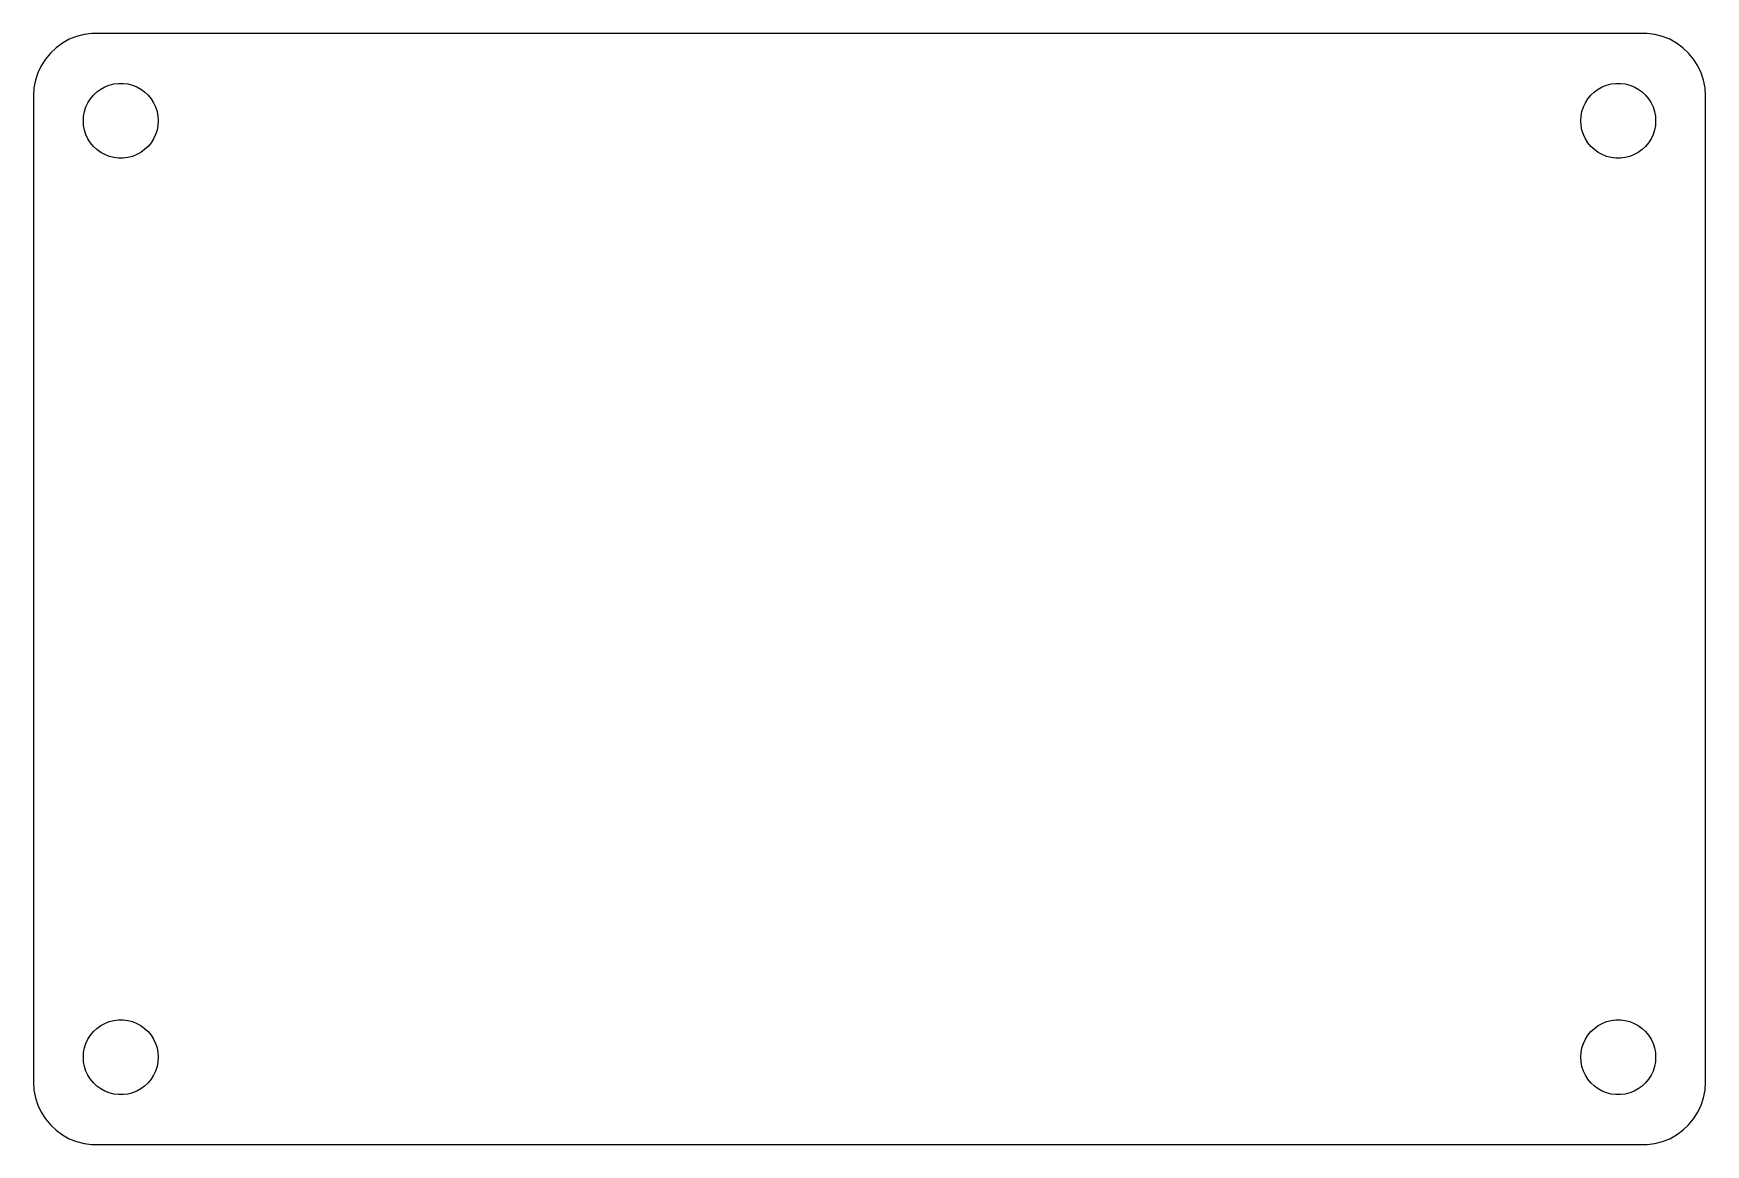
# Model space of a CAD drawing. Header units: metres. Extents: x -67 to 67, y -44 to 44.
import ezdxf

# ---------------------------------------------------------------- set-up
doc = ezdxf.new("R2010")
doc.units = ezdxf.units.M

msp = doc.modelspace()

# ---------------------------------------------------------------- linework, layer by layer
for p, q in [((-63.5451, 44.2553), (-64.1289, 44.0241)), ((-62.9369, 44.4114), (-63.5451, 44.2553)), ((-62.3139, 44.4901), (-62.9369, 44.4114)), ((62.3139, 44.4901), (-62.3139, 44.4901)), ((62.9369, 44.4114), (62.3139, 44.4901)), ((63.5451, 44.2553), (62.9369, 44.4114)), ((64.1289, 44.0241), (63.5451, 44.2553)), ((-65.6448, 42.9227), (-66.0451, 42.4389)), ((-65.1871, 43.3526), (-65.6448, 42.9227)), ((-64.6791, 43.7216), (-65.1871, 43.3526)), ((-64.1289, 44.0241), (-64.6791, 43.7216)), ((64.6791, 43.7216), (64.1289, 44.0241)), ((65.1871, 43.3526), (64.6791, 43.7216)), ((65.6448, 42.9227), (65.1871, 43.3526)), ((66.0451, 42.4389), (65.6448, 42.9227)), ((-66.3815, 41.9088), (-66.6489, 41.3406)), ((-66.0451, 42.4389), (-66.3815, 41.9088)), ((66.3815, 41.9088), (66.0451, 42.4389)), ((66.6489, 41.3406), (66.3815, 41.9088)), ((-66.8429, 40.7434), (-66.9606, 40.1267)), ((-66.6489, 41.3406), (-66.8429, 40.7434)), ((-61.6075, 40.033), (-61.2773, 40.2145)), ((-61.2773, 40.2145), (-60.927, 40.3532)), ((-60.927, 40.3532), (-60.5621, 40.4469)), ((-60.5621, 40.4469), (-60.1884, 40.4941)), ((-60.1884, 40.4941), (-59.8116, 40.4941)), ((-59.8116, 40.4941), (-59.4379, 40.4469)), ((-59.4379, 40.4469), (-59.0729, 40.3532)), ((-59.0729, 40.3532), (-58.7227, 40.2145)), ((-58.7227, 40.2145), (-58.3925, 40.033)), ((58.3925, 40.033), (58.7227, 40.2145)), ((58.7227, 40.2145), (59.0729, 40.3532)), ((59.0729, 40.3532), (59.4379, 40.4469)), ((59.4379, 40.4469), (59.8116, 40.4941)), ((59.8116, 40.4941), (60.1884, 40.4941)), ((60.1884, 40.4941), (60.5621, 40.4469)), ((60.5621, 40.4469), (60.927, 40.3532)), ((60.927, 40.3532), (61.2773, 40.2145)), ((61.2773, 40.2145), (61.6075, 40.033)), ((66.8429, 40.7434), (66.6489, 41.3406)), ((66.9606, 40.1267), (66.8429, 40.7434)), ((-66.9606, 40.1267), (-67, 39.5)), ((-67, 39.5), (-67, -39.5)), ((-62.7893, 38.6044), (-62.6289, 38.9453)), ((-62.6289, 38.9453), (-62.427, 39.2634)), ((-62.427, 39.2634), (-62.1869, 39.5536)), ((-62.1869, 39.5536), (-61.9123, 39.8115)), ((-61.9123, 39.8115), (-61.6075, 40.033)), ((-58.3925, 40.033), (-58.0877, 39.8115)), ((-58.0877, 39.8115), (-57.8131, 39.5536)), ((-57.8131, 39.5536), (-57.5729, 39.2634)), ((-57.5729, 39.2634), (-57.3711, 38.9453)), ((-57.3711, 38.9453), (-57.2107, 38.6044)), ((57.2107, 38.6044), (57.3711, 38.9453)), ((57.3711, 38.9453), (57.5729, 39.2634)), ((57.5729, 39.2634), (57.8131, 39.5536)), ((57.8131, 39.5536), (58.0877, 39.8115)), ((58.0877, 39.8115), (58.3925, 40.033)), ((61.6075, 40.033), (61.9123, 39.8115)), ((61.9123, 39.8115), (62.1869, 39.5536)), ((62.1869, 39.5536), (62.427, 39.2634)), ((62.427, 39.2634), (62.6289, 38.9453)), ((62.6289, 38.9453), (62.7893, 38.6044)), ((67, 39.5), (66.9606, 40.1267)), ((67, -39.5), (67, 39.5)), ((-63, 37.5), (-62.9763, 37.876)), ((-62.9763, 37.876), (-62.9057, 38.2461)), ((-62.9057, 38.2461), (-62.7893, 38.6044)), ((-57.2107, 38.6044), (-57.0942, 38.2461)), ((-57.0942, 38.2461), (-57.0237, 37.876)), ((-57.0237, 37.876), (-57, 37.5)), ((57, 37.5), (57.0237, 37.876)), ((57.0237, 37.876), (57.0942, 38.2461)), ((57.0942, 38.2461), (57.2107, 38.6044)), ((62.7893, 38.6044), (62.9057, 38.2461)), ((62.9057, 38.2461), (62.9763, 37.876)), ((62.9763, 37.876), (63, 37.5)), ((-62.9763, 37.124), (-63, 37.5)), ((-62.9057, 36.7539), (-62.9763, 37.124)), ((-62.7893, 36.3956), (-62.9057, 36.7539)), ((-62.6289, 36.0547), (-62.7893, 36.3956)), ((-57.2107, 36.3956), (-57.3711, 36.0547)), ((-57.0942, 36.7539), (-57.2107, 36.3956)), ((-57.0237, 37.124), (-57.0942, 36.7539)), ((-57, 37.5), (-57.0237, 37.124)), ((57.0237, 37.124), (57, 37.5)), ((57.0942, 36.7539), (57.0237, 37.124)), ((57.2107, 36.3956), (57.0942, 36.7539)), ((57.3711, 36.0547), (57.2107, 36.3956)), ((62.7893, 36.3956), (62.6289, 36.0547)), ((62.9057, 36.7539), (62.7893, 36.3956)), ((62.9763, 37.124), (62.9057, 36.7539)), ((63, 37.5), (62.9763, 37.124)), ((-62.427, 35.7366), (-62.6289, 36.0547)), ((-62.1869, 35.4464), (-62.427, 35.7366)), ((-61.9123, 35.1885), (-62.1869, 35.4464)), ((-61.6075, 34.967), (-61.9123, 35.1885)), ((-61.2773, 34.7855), (-61.6075, 34.967)), ((-58.3925, 34.967), (-58.7227, 34.7855)), ((-58.0877, 35.1885), (-58.3925, 34.967)), ((-57.8131, 35.4464), (-58.0877, 35.1885)), ((-57.5729, 35.7366), (-57.8131, 35.4464)), ((-57.3711, 36.0547), (-57.5729, 35.7366)), ((57.5729, 35.7366), (57.3711, 36.0547)), ((57.8131, 35.4464), (57.5729, 35.7366)), ((58.0877, 35.1885), (57.8131, 35.4464)), ((58.3925, 34.967), (58.0877, 35.1885)), ((58.7227, 34.7855), (58.3925, 34.967)), ((61.6075, 34.967), (61.2773, 34.7855)), ((61.9123, 35.1885), (61.6075, 34.967)), ((62.1869, 35.4464), (61.9123, 35.1885)), ((62.427, 35.7366), (62.1869, 35.4464)), ((62.6289, 36.0547), (62.427, 35.7366)), ((-60.927, 34.6468), (-61.2773, 34.7855)), ((-60.5621, 34.5531), (-60.927, 34.6468)), ((-60.1884, 34.5059), (-60.5621, 34.5531)), ((-59.8116, 34.5059), (-60.1884, 34.5059)), ((-59.4379, 34.5531), (-59.8116, 34.5059)), ((-59.0729, 34.6468), (-59.4379, 34.5531)), ((-58.7227, 34.7855), (-59.0729, 34.6468)), ((59.0729, 34.6468), (58.7227, 34.7855)), ((59.4379, 34.5531), (59.0729, 34.6468)), ((59.8116, 34.5059), (59.4379, 34.5531)), ((60.1884, 34.5059), (59.8116, 34.5059)), ((60.5621, 34.5531), (60.1884, 34.5059)), ((60.927, 34.6468), (60.5621, 34.5531)), ((61.2773, 34.7855), (60.927, 34.6468)), ((-61.6075, -34.967), (-61.2773, -34.7855)), ((-61.2773, -34.7855), (-60.927, -34.6468)), ((-60.927, -34.6468), (-60.5621, -34.5531)), ((-60.5621, -34.5531), (-60.1884, -34.5059)), ((-60.1884, -34.5059), (-59.8116, -34.5059)), ((-59.8116, -34.5059), (-59.4379, -34.5531)), ((-59.4379, -34.5531), (-59.0729, -34.6468)), ((-59.0729, -34.6468), (-58.7227, -34.7855)), ((-58.7227, -34.7855), (-58.3925, -34.967)), ((58.3925, -34.967), (58.7227, -34.7855)), ((58.7227, -34.7855), (59.0729, -34.6468)), ((59.0729, -34.6468), (59.4379, -34.5531)), ((59.4379, -34.5531), (59.8116, -34.5059)), ((59.8116, -34.5059), (60.1884, -34.5059)), ((60.1884, -34.5059), (60.5621, -34.5531)), ((60.5621, -34.5531), (60.927, -34.6468)), ((60.927, -34.6468), (61.2773, -34.7855)), ((61.2773, -34.7855), (61.6075, -34.967)), ((-62.7893, -36.3956), (-62.6289, -36.0547)), ((-62.6289, -36.0547), (-62.427, -35.7366)), ((-62.427, -35.7366), (-62.1869, -35.4464)), ((-62.1869, -35.4464), (-61.9123, -35.1885)), ((-61.9123, -35.1885), (-61.6075, -34.967)), ((-58.3925, -34.967), (-58.0877, -35.1885)), ((-58.0877, -35.1885), (-57.8131, -35.4464)), ((-57.8131, -35.4464), (-57.5729, -35.7366)), ((-57.5729, -35.7366), (-57.3711, -36.0547)), ((-57.3711, -36.0547), (-57.2107, -36.3956)), ((57.2107, -36.3956), (57.3711, -36.0547)), ((57.3711, -36.0547), (57.5729, -35.7366)), ((57.5729, -35.7366), (57.8131, -35.4464)), ((57.8131, -35.4464), (58.0877, -35.1885)), ((58.0877, -35.1885), (58.3925, -34.967)), ((61.6075, -34.967), (61.9123, -35.1885)), ((61.9123, -35.1885), (62.1869, -35.4464)), ((62.1869, -35.4464), (62.427, -35.7366)), ((62.427, -35.7366), (62.6289, -36.0547)), ((62.6289, -36.0547), (62.7893, -36.3956)), ((-63, -37.5), (-62.9763, -37.124)), ((-62.9763, -37.876), (-63, -37.5)), ((-62.9763, -37.124), (-62.9057, -36.7539)), ((-62.9057, -36.7539), (-62.7893, -36.3956)), ((-57.2107, -36.3956), (-57.0942, -36.7539)), ((-57.0942, -36.7539), (-57.0237, -37.124)), ((-57.0237, -37.124), (-57, -37.5)), ((-57, -37.5), (-57.0237, -37.876)), ((57, -37.5), (57.0237, -37.124)), ((57.0237, -37.876), (57, -37.5)), ((57.0237, -37.124), (57.0942, -36.7539)), ((57.0942, -36.7539), (57.2107, -36.3956)), ((62.7893, -36.3956), (62.9057, -36.7539)), ((62.9057, -36.7539), (62.9763, -37.124)), ((62.9763, -37.124), (63, -37.5)), ((63, -37.5), (62.9763, -37.876)), ((-62.9057, -38.2461), (-62.9763, -37.876)), ((-62.7893, -38.6044), (-62.9057, -38.2461)), ((-62.6289, -38.9453), (-62.7893, -38.6044)), ((-57.2107, -38.6044), (-57.3711, -38.9453)), ((-57.0942, -38.2461), (-57.2107, -38.6044)), ((-57.0237, -37.876), (-57.0942, -38.2461)), ((57.0942, -38.2461), (57.0237, -37.876)), ((57.2107, -38.6044), (57.0942, -38.2461)), ((57.3711, -38.9453), (57.2107, -38.6044)), ((62.7893, -38.6044), (62.6289, -38.9453)), ((62.9057, -38.2461), (62.7893, -38.6044)), ((62.9763, -37.876), (62.9057, -38.2461)), ((-67, -39.5), (-66.9606, -40.1267)), ((-66.9606, -40.1267), (-66.8429, -40.7434)), ((-62.427, -39.2634), (-62.6289, -38.9453)), ((-62.1869, -39.5536), (-62.427, -39.2634)), ((-61.9123, -39.8115), (-62.1869, -39.5536)), ((-61.6075, -40.033), (-61.9123, -39.8115)), ((-61.2773, -40.2145), (-61.6075, -40.033)), ((-58.3925, -40.033), (-58.7227, -40.2145)), ((-58.0877, -39.8115), (-58.3925, -40.033)), ((-57.8131, -39.5536), (-58.0877, -39.8115)), ((-57.5729, -39.2634), (-57.8131, -39.5536)), ((-57.3711, -38.9453), (-57.5729, -39.2634)), ((57.5729, -39.2634), (57.3711, -38.9453)), ((57.8131, -39.5536), (57.5729, -39.2634)), ((58.0877, -39.8115), (57.8131, -39.5536)), ((58.3925, -40.033), (58.0877, -39.8115)), ((58.7227, -40.2145), (58.3925, -40.033)), ((61.6075, -40.033), (61.2773, -40.2145)), ((61.9123, -39.8115), (61.6075, -40.033)), ((62.1869, -39.5536), (61.9123, -39.8115)), ((62.427, -39.2634), (62.1869, -39.5536)), ((62.6289, -38.9453), (62.427, -39.2634)), ((66.8429, -40.7434), (66.9606, -40.1267)), ((66.9606, -40.1267), (67, -39.5)), ((-66.8429, -40.7434), (-66.6489, -41.3406)), ((-66.6489, -41.3406), (-66.3815, -41.9088)), ((-60.927, -40.3532), (-61.2773, -40.2145)), ((-60.5621, -40.4469), (-60.927, -40.3532)), ((-60.1884, -40.4941), (-60.5621, -40.4469)), ((-59.8116, -40.4941), (-60.1884, -40.4941)), ((-59.4379, -40.4469), (-59.8116, -40.4941)), ((-59.0729, -40.3532), (-59.4379, -40.4469)), ((-58.7227, -40.2145), (-59.0729, -40.3532)), ((59.0729, -40.3532), (58.7227, -40.2145)), ((59.4379, -40.4469), (59.0729, -40.3532)), ((59.8116, -40.4941), (59.4379, -40.4469)), ((60.1884, -40.4941), (59.8116, -40.4941)), ((60.5621, -40.4469), (60.1884, -40.4941)), ((60.927, -40.3532), (60.5621, -40.4469)), ((61.2773, -40.2145), (60.927, -40.3532)), ((66.3815, -41.9088), (66.6489, -41.3406)), ((66.6489, -41.3406), (66.8429, -40.7434)), ((-66.3815, -41.9088), (-66.0451, -42.4389)), ((-66.0451, -42.4389), (-65.6448, -42.9227)), ((65.6448, -42.9227), (66.0451, -42.4389)), ((66.0451, -42.4389), (66.3815, -41.9088)), ((-65.6448, -42.9227), (-65.1871, -43.3526)), ((-65.1871, -43.3526), (-64.6791, -43.7216)), ((-64.6791, -43.7216), (-64.1289, -44.0241)), ((-64.1289, -44.0241), (-63.5451, -44.2553)), ((63.5451, -44.2553), (64.1289, -44.0241)), ((64.1289, -44.0241), (64.6791, -43.7216)), ((64.6791, -43.7216), (65.1871, -43.3526)), ((65.1871, -43.3526), (65.6448, -42.9227)), ((-63.5451, -44.2553), (-62.9369, -44.4114)), ((-62.9369, -44.4114), (-62.3139, -44.4901)), ((-62.3139, -44.4901), (62.3139, -44.4901)), ((62.3139, -44.4901), (62.9369, -44.4114)), ((62.9369, -44.4114), (63.5451, -44.2553))]:
    msp.add_line(p, q)

doc.saveas('drawing.dxf')
